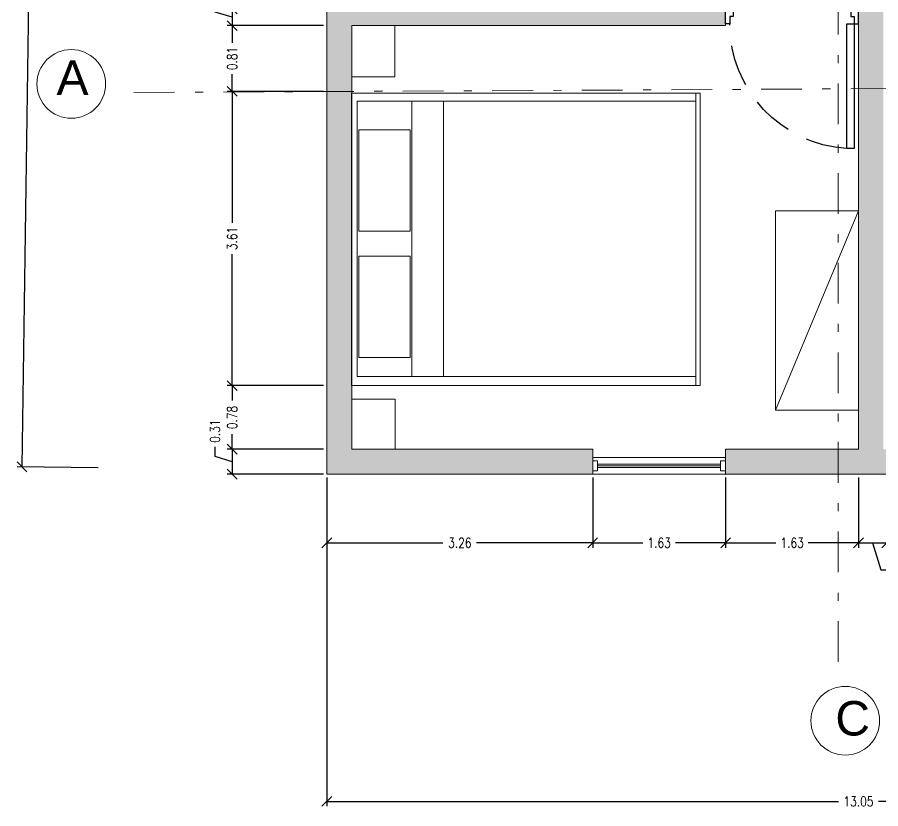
# Model space of a CAD drawing. Header units: inches. Extents: x 2.9 to 69.3, y 3.4 to 29.2.
# Drawn here: x 47.86 to 58.46, y 6.52 to 16.23 of the extents above; entities that cross this region are included whole.
import ezdxf

# ---------------------------------------------------------------- set-up
doc = ezdxf.new("R2010")
doc.units = ezdxf.units.IN
doc.header["$MEASUREMENT"] = 0
doc.linetypes.add('DASHDOT', pattern=[1, 0.5, -0.25, 0, -0.25])
doc.linetypes.add('HIDDEN', pattern=[0.375, 0.25, -0.125])
doc.layers.get('DEFPOINTS').update_dxf_attribs({"color": 210})
doc.layers.add('A-ANNO-SCRN', color=30, linetype='Continuous')
for name, color, linetype, lineweight in [('A-DOOR-FULL', 4, 'Continuous', 25), ('A-FLOR-LEVL', 7, 'Continuous', 35), ('A-GLAZ-FULL', 4, 'Continuous', 25), ('A-WALL-FULL-EXTR', 7, 'Continuous', 35), ('A-WALL-FULL-INTR', 7, 'Continuous', 35)]:
    doc.layers.add(name, color=color, linetype=linetype, lineweight=lineweight)
doc.styles.add('E-ROMANS', font='romans.shx', dxfattribs={"width": 0.8})
doc.styles.get("Standard").update_dxf_attribs({"font": 'Arial.ttf'})
doc.dimstyles.new('E-0100_ARW_18', dxfattribs={"dimscale": 0.001, "dimtxt": 180, "dimasz": 180, "dimexe": 90, "dimexo": 60, "dimgap": 90, "dimtad": 0, "dimzin": 0, "dimdsep": 46, "dimtxsty": 'E-ROMANS', "dimblk": 'OPEN90', "dimcen": 90, "dimclrd": 256, "dimclre": 256, "dimclrt": 256, "dimadec": 0, "dimazin": 0, "dimtfac": 1, "dimtmove": 1, "dimatfit": 3, "dimldrblk": 'OPEN90', "dimfxl": 1, "dimtfill": 1, "dimtolj": 1, "dimtzin": 0, "dimarcsym": 0})

# ---------------------------------------------------------------- blocks, each defined once
blk = doc.blocks.new('DOOR-75')
for points in [[(-0.07, 0.84), (-0.07, 0.09), (-0.025, 0.09), (-0.025, 0.84), (-0.07, 0.84)], [(-0.775, 0.09), (-0.8, 0.09), (-0.8, 0), (-0.755, 0), (-0.755, 0.045), (-0.775, 0.045), (-0.775, 0.09)], [(-0.025, 0.09), (0, 0.09), (0, 0), (-0.045, 0), (-0.045, 0.045), (-0.025, 0.045), (-0.025, 0.09)]]:
    blk.add_lwpolyline(points)
at = {"linetype": 'HIDDEN'}
blk.add_arc((-0.0225, 0.089), 0.7525, 93.6181, 179.9249, dxfattribs=at)
blk = doc.blocks.new('_Oblique')
at = {"color": 0, "linetype": 'ByBlock', "lineweight": -2}
blk.add_line((-0.5, -0.5), (0.5, 0.5), dxfattribs=at)
blk = doc.blocks.new('*D96')
at = {"transparency": 16777216}
for p, q in [((48.093, 22.674), (48.01, 16.94)), ((47.919, 10.715), (48.002, 16.449))]:
    blk.add_line(p, q, dxfattribs=at)
at = {"lineweight": -2, "transparency": 16777216}
for p, q in [((49.028, 22.66), (48.033, 22.675)), ((48.854, 10.702), (47.859, 10.716))]:
    blk.add_line(p, q, dxfattribs=at)
at = {"layer": 'DEFPOINTS', "color": 0, "transparency": 16777216}
for p in [(49.068, 22.66), (47.919, 10.715), (48.894, 10.701)]:
    blk.add_point(p, dxfattribs=at)
at = {"transparency": 16777216, "xscale": 0.12, "yscale": 0.12, "zscale": 0.12}
for p, rotation in [((48.093, 22.674), 89.1694787958241), ((47.919, 10.715), 269.1694787958241)]:
    blk.add_blockref('_Oblique', p, dxfattribs=dict(at, rotation=rotation))
at = {"transparency": 16777216, "insert": (48.006, 16.695), "char_height": 0.12, "attachment_point": 5, "rotation": 89.1695, "style": 'E-ROMANS', "bg_fill": 3, "box_fill_scale": 1.25, "bg_fill_color": 256, "bg_fill_true_color": 13158600, "bg_fill_transparency": 0}
blk.add_mtext('\\A1;11.96', dxfattribs=at)
blk = doc.blocks.new('_Open90')
at = {"color": 0, "linetype": 'ByBlock', "lineweight": -2}
for p, q in [((0, 0), (-1, 0)), ((-0.5, 0.5), (0, 0)), ((0, 0), (-0.5, -0.5))]:
    blk.add_line(p, q, dxfattribs=at)
blk = doc.blocks.new('*D91')
at = {"transparency": 16777216}
for p, q in [((50.287, 16.296), (50.287, 16.416)), ((50.497, 16.335), (50.497, 16.131)), ((50.497, 16.233), (50.287, 16.296))]:
    blk.add_line(p, q, dxfattribs=at)
at = {"lineweight": -2, "transparency": 16777216}
for p, q in [((51.62, 16.335), (50.437, 16.335)), ((51.62, 16.131), (50.437, 16.131))]:
    blk.add_line(p, q, dxfattribs=at)
at = {"layer": 'DEFPOINTS', "color": 0, "transparency": 16777216}
for p in [(51.66, 16.335), (50.497, 16.131), (51.66, 16.131)]:
    blk.add_point(p, dxfattribs=at)
at = {"transparency": 16777216, "xscale": 0.12, "yscale": 0.12, "zscale": 0.12}
for p, rotation in [((50.497, 16.335), 90), ((50.497, 16.131), 270)]:
    blk.add_blockref('_Oblique', p, dxfattribs=dict(at, rotation=rotation))
at = {"transparency": 16777216, "insert": (50.287, 16.622), "char_height": 0.12, "attachment_point": 5, "rotation": 90, "style": 'E-ROMANS', "bg_fill": 3, "box_fill_scale": 1.25, "bg_fill_color": 256, "bg_fill_true_color": 13158600, "bg_fill_transparency": 0}
blk.add_mtext('\\A1;0.20', dxfattribs=at)
blk = doc.blocks.new('*D92')
at = {"lineweight": -2, "transparency": 16777216}
for p, q in [((51.62, 16.131), (50.437, 16.131)), ((51.62, 15.323), (50.437, 15.323))]:
    blk.add_line(p, q, dxfattribs=at)
at = {"transparency": 16777216}
for p, q in [((50.497, 16.131), (50.497, 15.92)), ((50.497, 15.323), (50.497, 15.535))]:
    blk.add_line(p, q, dxfattribs=at)
at = {"layer": 'DEFPOINTS', "color": 0, "transparency": 16777216}
for p in [(51.66, 16.131), (50.497, 15.323), (51.66, 15.323)]:
    blk.add_point(p, dxfattribs=at)
at = {"transparency": 16777216, "xscale": 0.12, "yscale": 0.12, "zscale": 0.12}
for p, rotation in [((50.497, 16.131), 90), ((50.497, 15.323), 270)]:
    blk.add_blockref('_Oblique', p, dxfattribs=dict(at, rotation=rotation))
at = {"transparency": 16777216, "insert": (50.497, 15.727), "char_height": 0.12, "attachment_point": 5, "rotation": 90, "style": 'E-ROMANS', "bg_fill": 3, "box_fill_scale": 1.25, "bg_fill_color": 256, "bg_fill_true_color": 13158600, "bg_fill_transparency": 0}
blk.add_mtext('\\A1;0.81', dxfattribs=at)
blk = doc.blocks.new('*D93')
at = {"lineweight": -2, "transparency": 16777216}
for p, q in [((51.62, 15.323), (50.437, 15.323)), ((51.62, 11.712), (50.437, 11.712))]:
    blk.add_line(p, q, dxfattribs=at)
at = {"transparency": 16777216}
for p, q in [((50.497, 15.323), (50.497, 13.71)), ((50.497, 11.712), (50.497, 13.325))]:
    blk.add_line(p, q, dxfattribs=at)
at = {"layer": 'DEFPOINTS', "color": 0, "transparency": 16777216}
for p in [(51.66, 15.323), (50.497, 11.712), (51.66, 11.712)]:
    blk.add_point(p, dxfattribs=at)
at = {"transparency": 16777216, "xscale": 0.12, "yscale": 0.12, "zscale": 0.12}
for p, rotation in [((50.497, 15.323), 90), ((50.497, 11.712), 270)]:
    blk.add_blockref('_Oblique', p, dxfattribs=dict(at, rotation=rotation))
at = {"transparency": 16777216, "insert": (50.497, 13.518), "char_height": 0.12, "attachment_point": 5, "rotation": 90, "style": 'E-ROMANS', "bg_fill": 3, "box_fill_scale": 1.25, "bg_fill_color": 256, "bg_fill_true_color": 13158600, "bg_fill_transparency": 0}
blk.add_mtext('\\A1;3.61', dxfattribs=at)
blk = doc.blocks.new('*D125')
at = {"lineweight": -2, "transparency": 16777216}
for p, q in [((51.62, 11.712), (50.437, 11.712)), ((51.62, 10.931), (50.437, 10.931))]:
    blk.add_line(p, q, dxfattribs=at)
at = {"transparency": 16777216}
for p, q in [((50.497, 11.712), (50.497, 11.528)), ((50.497, 10.931), (50.497, 11.115))]:
    blk.add_line(p, q, dxfattribs=at)
at = {"layer": 'DEFPOINTS', "color": 0, "transparency": 16777216}
for p in [(51.66, 11.712), (50.497, 10.931), (51.66, 10.931)]:
    blk.add_point(p, dxfattribs=at)
at = {"transparency": 16777216, "xscale": 0.12, "yscale": 0.12, "zscale": 0.12}
for p, rotation in [((50.497, 11.712), 90), ((50.497, 10.931), 270)]:
    blk.add_blockref('_Oblique', p, dxfattribs=dict(at, rotation=rotation))
at = {"transparency": 16777216, "insert": (50.497, 11.321), "char_height": 0.12, "attachment_point": 5, "rotation": 90, "style": 'E-ROMANS', "bg_fill": 3, "box_fill_scale": 1.25, "bg_fill_color": 256, "bg_fill_true_color": 13158600, "bg_fill_transparency": 0}
blk.add_mtext('\\A1;0.78', dxfattribs=at)
blk = doc.blocks.new('*D126')
at = {"transparency": 16777216}
for p, q in [((50.287, 10.841), (50.287, 10.961)), ((50.497, 10.931), (50.497, 10.625)), ((50.497, 10.778), (50.287, 10.841))]:
    blk.add_line(p, q, dxfattribs=at)
at = {"lineweight": -2, "transparency": 16777216}
for p, q in [((51.62, 10.931), (50.437, 10.931)), ((51.62, 10.625), (50.437, 10.625))]:
    blk.add_line(p, q, dxfattribs=at)
at = {"layer": 'DEFPOINTS', "color": 0, "transparency": 16777216}
for p in [(51.66, 10.931), (50.497, 10.625), (51.66, 10.625)]:
    blk.add_point(p, dxfattribs=at)
at = {"transparency": 16777216, "xscale": 0.12, "yscale": 0.12, "zscale": 0.12}
for p, rotation in [((50.497, 10.931), 90), ((50.497, 10.625), 270)]:
    blk.add_blockref('_Oblique', p, dxfattribs=dict(at, rotation=rotation))
at = {"transparency": 16777216, "insert": (50.287, 11.153), "char_height": 0.12, "attachment_point": 5, "rotation": 90, "style": 'E-ROMANS', "bg_fill": 3, "box_fill_scale": 1.25, "bg_fill_color": 256, "bg_fill_true_color": 13158600, "bg_fill_transparency": 0}
blk.add_mtext('\\A1;0.31', dxfattribs=at)
blk = doc.blocks.new('*D127')
at = {"lineweight": -2, "transparency": 16777216}
for p, q in [((51.66, 10.585), (51.66, 6.548)), ((64.713, 10.585), (64.713, 6.548))]:
    blk.add_line(p, q, dxfattribs=at)
at = {"transparency": 16777216}
for p, q in [((51.66, 6.608), (57.941, 6.608)), ((64.713, 6.608), (58.431, 6.608))]:
    blk.add_line(p, q, dxfattribs=at)
at = {"layer": 'DEFPOINTS', "color": 0, "transparency": 16777216}
for p in [(51.66, 10.625), (64.713, 10.625), (64.713, 6.608)]:
    blk.add_point(p, dxfattribs=at)
at = {"transparency": 16777216, "xscale": 0.12, "yscale": 0.12, "zscale": 0.12, "rotation": 180}
blk.add_blockref('_Oblique', (51.66, 6.608), dxfattribs=at)
at = {"transparency": 16777216, "xscale": 0.12, "yscale": 0.12, "zscale": 0.12}
blk.add_blockref('_Oblique', (64.713, 6.608), dxfattribs=at)
at = {"transparency": 16777216, "insert": (58.186, 6.608), "char_height": 0.12, "attachment_point": 5, "style": 'E-ROMANS', "bg_fill": 3, "box_fill_scale": 1.25, "bg_fill_color": 256, "bg_fill_true_color": 13158600, "bg_fill_transparency": 0}
blk.add_mtext('\\A1;13.05', dxfattribs=at)
blk = doc.blocks.new('*D128')
at = {"lineweight": -2, "transparency": 16777216}
for p, q in [((51.66, 10.585), (51.66, 9.722)), ((54.923, 10.585), (54.923, 9.722))]:
    blk.add_line(p, q, dxfattribs=at)
at = {"transparency": 16777216}
for p, q in [((51.66, 9.782), (53.085, 9.782)), ((54.923, 9.782), (53.498, 9.782))]:
    blk.add_line(p, q, dxfattribs=at)
at = {"layer": 'DEFPOINTS', "color": 0, "transparency": 16777216}
for p in [(51.66, 10.625), (54.923, 10.625), (54.923, 9.782)]:
    blk.add_point(p, dxfattribs=at)
at = {"transparency": 16777216, "xscale": 0.12, "yscale": 0.12, "zscale": 0.12, "rotation": 180}
blk.add_blockref('_Oblique', (51.66, 9.782), dxfattribs=at)
at = {"transparency": 16777216, "xscale": 0.12, "yscale": 0.12, "zscale": 0.12}
blk.add_blockref('_Oblique', (54.923, 9.782), dxfattribs=at)
at = {"transparency": 16777216, "insert": (53.292, 9.782), "char_height": 0.12, "attachment_point": 5, "style": 'E-ROMANS', "bg_fill": 3, "box_fill_scale": 1.25, "bg_fill_color": 256, "bg_fill_true_color": 13158600, "bg_fill_transparency": 0}
blk.add_mtext('\\A1;3.26', dxfattribs=at)
blk = doc.blocks.new('*D129')
at = {"lineweight": -2, "transparency": 16777216}
for p, q in [((54.923, 10.585), (54.923, 9.722)), ((56.555, 10.585), (56.555, 9.722))]:
    blk.add_line(p, q, dxfattribs=at)
at = {"transparency": 16777216}
for p, q in [((54.923, 9.782), (55.54, 9.782)), ((56.555, 9.782), (55.938, 9.782))]:
    blk.add_line(p, q, dxfattribs=at)
at = {"layer": 'DEFPOINTS', "color": 0, "transparency": 16777216}
for p in [(54.923, 10.625), (56.555, 10.625), (56.555, 9.782)]:
    blk.add_point(p, dxfattribs=at)
at = {"transparency": 16777216, "xscale": 0.12, "yscale": 0.12, "zscale": 0.12, "rotation": 180}
blk.add_blockref('_Oblique', (54.923, 9.782), dxfattribs=at)
at = {"transparency": 16777216, "xscale": 0.12, "yscale": 0.12, "zscale": 0.12}
blk.add_blockref('_Oblique', (56.555, 9.782), dxfattribs=at)
at = {"transparency": 16777216, "insert": (55.739, 9.782), "char_height": 0.12, "attachment_point": 5, "style": 'E-ROMANS', "bg_fill": 3, "box_fill_scale": 1.25, "bg_fill_color": 256, "bg_fill_true_color": 13158600, "bg_fill_transparency": 0}
blk.add_mtext('\\A1;1.63', dxfattribs=at)
blk = doc.blocks.new('*D130')
at = {"lineweight": -2, "transparency": 16777216}
for p, q in [((56.555, 10.585), (56.555, 9.722)), ((58.186, 10.585), (58.186, 9.722))]:
    blk.add_line(p, q, dxfattribs=at)
at = {"transparency": 16777216}
for p, q in [((56.555, 9.782), (57.171, 9.782)), ((58.186, 9.782), (57.57, 9.782))]:
    blk.add_line(p, q, dxfattribs=at)
at = {"layer": 'DEFPOINTS', "color": 0, "transparency": 16777216}
for p in [(56.555, 10.625), (58.186, 10.625), (58.186, 9.782)]:
    blk.add_point(p, dxfattribs=at)
at = {"transparency": 16777216, "xscale": 0.12, "yscale": 0.12, "zscale": 0.12, "rotation": 180}
blk.add_blockref('_Oblique', (56.555, 9.782), dxfattribs=at)
at = {"transparency": 16777216, "xscale": 0.12, "yscale": 0.12, "zscale": 0.12}
blk.add_blockref('_Oblique', (58.186, 9.782), dxfattribs=at)
at = {"transparency": 16777216, "insert": (57.371, 9.782), "char_height": 0.12, "attachment_point": 5, "style": 'E-ROMANS', "bg_fill": 3, "box_fill_scale": 1.25, "bg_fill_color": 256, "bg_fill_true_color": 13158600, "bg_fill_transparency": 0}
blk.add_mtext('\\A1;1.63', dxfattribs=at)
blk = doc.blocks.new('*D131')
at = {"lineweight": -2, "transparency": 16777216}
for p, q in [((58.186, 10.585), (58.186, 9.722)), ((58.533, 10.585), (58.533, 9.722))]:
    blk.add_line(p, q, dxfattribs=at)
at = {"transparency": 16777216}
for p, q in [((58.186, 9.782), (58.533, 9.782)), ((58.36, 9.782), (58.459, 9.452)), ((58.459, 9.452), (58.579, 9.452))]:
    blk.add_line(p, q, dxfattribs=at)
at = {"layer": 'DEFPOINTS', "color": 0, "transparency": 16777216}
for p in [(58.186, 10.625), (58.533, 10.625), (58.533, 9.782)]:
    blk.add_point(p, dxfattribs=at)
at = {"transparency": 16777216, "xscale": 0.12, "yscale": 0.12, "zscale": 0.12, "rotation": 180}
blk.add_blockref('_Oblique', (58.186, 9.782), dxfattribs=at)
at = {"transparency": 16777216, "xscale": 0.12, "yscale": 0.12, "zscale": 0.12}
blk.add_blockref('_Oblique', (58.533, 9.782), dxfattribs=at)
at = {"transparency": 16777216, "insert": (58.785, 9.452), "char_height": 0.12, "attachment_point": 5, "style": 'E-ROMANS', "bg_fill": 3, "box_fill_scale": 1.25, "bg_fill_color": 256, "bg_fill_true_color": 13158600, "bg_fill_transparency": 0}
blk.add_mtext('\\A1;0.35', dxfattribs=at)

msp = doc.modelspace()

# ---------------------------------------------------------------- hatches: boundary and pattern name
at = {"layer": 'A-ANNO-SCRN'}
h = msp.add_hatch(color=256, dxfattribs=at)
h.dxf.hatch_style = 1
h.set_gradient(color1=(51, 51, 51), color2=(51, 51, 51), tint=1)
h.paths.add_polyline_path([(51.925, 22.25, -1), (51.701, 22.25), (51.692, 19.761), (51.966, 19.761)], flags=16)
h.paths.add_polyline_path([(54.923, 22.861), (51.66, 22.861), (51.66, 19.761), (51.966, 19.761), (51.966, 22.556), (54.923, 22.556)])
h.paths.add_polyline_path([(51.925, 22.25, -1), (51.701, 22.25, -1)], flags=16)
h.paths.add_polyline_path([(57.937, 22.861), (56.555, 22.861), (56.555, 22.556), (57.937, 22.556)])
h.paths.add_polyline_path([(60.585, 22.861), (58.492, 22.861), (58.186, 22.861), (57.937, 22.861), (57.937, 22.556), (58.186, 22.556), (58.186, 19.76), (58.492, 19.76), (58.492, 22.556), (60.585, 22.556)])
h.paths.add_polyline_path([(58.492, 19.76), (58.186, 19.76), (58.186, 18.457), (58.492, 18.457), (58.492, 18.641)])
h.paths.add_polyline_path([(61.097, 22.861), (60.585, 22.861), (60.585, 22.556), (61.097, 22.556)])
h.paths.add_polyline_path([(64.713, 22.861), (62.729, 22.861), (62.729, 22.556), (64.407, 22.556), (64.407, 19.76), (64.713, 19.76)])
h.paths.add_polyline_path([(64.713, 19.76), (64.407, 19.76), (64.407, 19.306), (64.407, 16.131), (64.407, 15.512), (64.407, 15.387), (64.713, 15.388)])
h.paths.add_polyline_path([(64.407, 18.661), (60.585, 18.661), (60.585, 18.457), (64.407, 18.457)])
h.paths.add_polyline_path([(60.585, 18.661), (60.124, 18.661), (60.124, 18.641), (60.124, 18.457), (60.384, 18.457), (60.384, 18.171), (60.585, 18.171)])
h.paths.add_polyline_path([(64.713, 15.388), (64.407, 15.387), (64.407, 15.171), (64.407, 10.931), (62.729, 10.931), (62.729, 10.625), (64.713, 10.625)])
h.paths.add_polyline_path([(61.097, 10.931), (60.585, 10.931), (60.585, 10.625), (61.097, 10.625)])
h.paths.add_polyline_path([(60.585, 10.931), (58.492, 10.931), (58.492, 11.987), (58.492, 15.357), (58.186, 15.355), (58.186, 13.618), (58.186, 10.931), (57.937, 10.931), (57.937, 10.625), (60.585, 10.625)])
h.paths.add_polyline_path([(58.492, 16.131), (58.492, 16.338), (60.585, 16.338), (60.585, 16.539), (60.568, 16.539), (60.568, 16.539), (60.384, 16.539), (58.186, 16.539), (58.186, 16.335), (58.186, 16.152), (58.186, 16.131), (58.186, 15.355), (58.492, 15.357)])
h.paths.add_polyline_path([(57.937, 10.931), (56.555, 10.931), (56.555, 10.625), (57.937, 10.625)])
h.paths.add_polyline_path([(54.923, 10.931), (51.966, 10.931), (51.966, 11.712), (51.963, 11.712), (51.963, 15.303), (51.963, 15.323), (51.66, 15.322), (51.66, 10.625), (54.923, 10.625)])
h.paths.add_polyline_path([(51.966, 16.131), (56.555, 16.131), (56.555, 16.335), (51.966, 16.335), (51.966, 19.394), (51.966, 19.761), (51.66, 19.761), (51.66, 15.322), (51.966, 15.323)])
h.paths.add_polyline_path([(56.555, 19.374), (56.555, 19.394), (51.966, 19.394), (51.966, 19.19), (56.555, 19.19)], flags=17)

# ---------------------------------------------------------------- linework, layer by layer
at = {"color": 2, "linetype": 'DASHDOT', "lineweight": 5}
for p, q in [((57.937, 8.32), (57.937, 24.577)), ((67.391, 15.402), (49.173, 15.309))]:
    msp.add_line(p, q, dxfattribs=at)
at = {"color": 0, "lineweight": 5}
for p, q in [((51.966, 16.131), (51.966, 10.931)), ((52.496, 16.131), (52.496, 15.504)), ((51.966, 15.501), (52.496, 15.501)), ((51.963, 11.712), (51.963, 15.303)), ((51.963, 15.303), (56.243, 15.303)), ((56.191, 11.712), (56.191, 15.303)), ((56.243, 15.303), (56.243, 11.712)), ((57.167, 11.409), (58.186, 13.856)), ((56.243, 11.712), (51.963, 11.712)), ((51.967, 11.544), (52.498, 11.544)), ((52.497, 10.932), (52.497, 11.544))]:
    msp.add_line(p, q, dxfattribs=at)
for points in [[(56.191, 11.822), (52.032, 11.822), (52.032, 15.204), (56.191, 15.204)], [(53.093, 11.822), (52.704, 11.822), (52.704, 15.204), (53.093, 15.204)], [(52.683, 13.607), (52.051, 13.607), (52.051, 14.852), (52.683, 14.852)], [(52.683, 12.056), (52.052, 12.056), (52.052, 13.3), (52.683, 13.3)]]:
    msp.add_lwpolyline(points, close=True, dxfattribs=at)
msp.add_lwpolyline([(58.186, 11.409), (57.167, 11.409), (57.167, 13.856), (58.186, 13.856)], dxfattribs=at)
at = {"color": 2, "lineweight": 5}
for centre in [(48.522, 15.415), (58.024, 7.598)]:
    msp.add_circle(centre, 0.422, dxfattribs=at)
at = {"layer": 'A-FLOR-LEVL', "color": 0, "lineweight": 5}
for p, q in [((56.555, 10.829), (54.923, 10.829)), ((56.555, 10.625), (54.923, 10.625))]:
    msp.add_line(p, q, dxfattribs=at)
at = {"layer": 'A-GLAZ-FULL', "color": 0, "lineweight": 5}
for p, q in [((54.923, 10.788), (54.984, 10.788)), ((54.984, 10.747), (56.494, 10.747)), ((54.984, 10.727), (56.494, 10.727)), ((54.984, 10.706), (56.494, 10.706)), ((56.494, 10.788), (56.555, 10.788)), ((54.923, 10.665), (54.984, 10.665)), ((56.494, 10.665), (56.555, 10.665))]:
    msp.add_line(p, q, dxfattribs=at)
at = {"layer": 'A-GLAZ-FULL', "color": 0, "lineweight": 5, "ltscale": 0.001}
for p, q in [((54.984, 10.665), (54.984, 10.788)), ((56.494, 10.665), (56.494, 10.788))]:
    msp.add_line(p, q, dxfattribs=at)
at = {"layer": 'A-WALL-FULL-EXTR', "color": 0, "lineweight": 5}
for p, q in [((51.66, 10.625), (51.66, 22.861)), ((58.186, 16.131), (58.186, 16.338)), ((58.186, 13.618), (58.186, 16.131)), ((58.186, 10.931), (58.186, 13.618)), ((54.923, 10.931), (51.966, 10.931)), ((54.923, 10.625), (54.923, 10.931)), ((56.555, 10.625), (56.555, 10.931)), ((56.555, 10.931), (58.186, 10.931)), ((51.66, 10.625), (54.923, 10.625)), ((56.555, 10.625), (64.713, 10.625))]:
    msp.add_line(p, q, dxfattribs=at)
at = {"layer": 'A-WALL-FULL-INTR', "color": 0, "lineweight": 5}
msp.add_line((56.555, 16.131), (51.966, 16.131), dxfattribs=at)
msp.add_lwpolyline([(56.555, 16.335), (56.555, 16.131)], dxfattribs=at)

# ---------------------------------------------------------------- block references
at = {"layer": 'A-DOOR-FULL', "color": 0, "lineweight": 5, "xscale": -2.039465965139472, "yscale": 2.039465965139472, "zscale": 2.039465965139472, "rotation": 180}
msp.add_blockref('DOOR-75', (58.186, 16.335), dxfattribs=at)

# ---------------------------------------------------------------- texts
at = {"color": 2, "lineweight": 5, "char_height": 0.422, "attachment_point": 1}
for s, insert in [('A', (48.341, 15.703)), ('C', (57.902, 7.839))]:
    msp.add_mtext_dynamic_manual_height_columns(s, width=2.13344, gutter_width=1, heights=[0], dxfattribs=dict(at, insert=insert))

# ---------------------------------------------------------------- next in the draw order: dimensions: what is measured, and where the dimension line sits
dim = msp.add_aligned_dim(p1=(49.068, 22.66), p2=(48.894, 10.701), distance=-0.975, dimstyle='E-0100_ARW_18', override={"dimtxt": 120, "dimasz": 120, "dimexe": 60, "dimexo": 40, "dimgap": 60, "dimblk": 'Oblique', "dimcen": 60, "dimlwd": 65535})
dim.commit()
dim.dimension.update_dxf_attribs({"geometry": '*D96', "text_midpoint": (48.006, 16.695)})
dim = msp.add_linear_dim(base=(50.497, 16.131), p1=(51.66, 16.335), p2=(51.66, 16.131), angle=90, dimstyle='E-0100_ARW_18', override={"dimtxt": 120, "dimasz": 120, "dimexe": 60, "dimexo": 40, "dimgap": 60, "dimblk": 'Oblique', "dimcen": 60, "dimlwd": 65535})
dim.commit()
dim.dimension.update_dxf_attribs({"geometry": '*D91', "text_midpoint": (50.287, 16.476)})

# ---------------------------------------------------------------- next in the draw order: dimensions: what is measured, and where the dimension line sits
dim = msp.add_linear_dim(base=(50.497, 15.323), p1=(51.66, 16.131), p2=(51.66, 15.323), angle=90, dimstyle='E-0100_ARW_18', override={"dimtxt": 120, "dimasz": 120, "dimexe": 60, "dimexo": 40, "dimgap": 60, "dimblk": 'Oblique', "dimcen": 60, "dimlwd": 65535})
dim.commit()
dim.dimension.update_dxf_attribs({"geometry": '*D92', "text_midpoint": (50.497, 15.727)})

# ---------------------------------------------------------------- next in the draw order: dimensions: what is measured, and where the dimension line sits
dim = msp.add_linear_dim(base=(50.497, 11.712), p1=(51.66, 15.323), p2=(51.66, 11.712), angle=90, dimstyle='E-0100_ARW_18', override={"dimtxt": 120, "dimasz": 120, "dimexe": 60, "dimexo": 40, "dimgap": 60, "dimblk": 'Oblique', "dimcen": 60, "dimlwd": 65535})
dim.commit()
dim.dimension.update_dxf_attribs({"geometry": '*D93', "text_midpoint": (50.497, 13.518)})

# ---------------------------------------------------------------- next in the draw order: dimensions: what is measured, and where the dimension line sits
dim = msp.add_linear_dim(base=(50.497, 10.931), p1=(51.66, 11.712), p2=(51.66, 10.931), angle=90, dimstyle='E-0100_ARW_18', override={"dimtxt": 120, "dimasz": 120, "dimexe": 60, "dimexo": 40, "dimgap": 60, "dimblk": 'Oblique', "dimcen": 60, "dimlwd": 65535})
dim.commit()
dim.dimension.update_dxf_attribs({"geometry": '*D125', "text_midpoint": (50.497, 11.321)})

# ---------------------------------------------------------------- next in the draw order: dimensions: what is measured, and where the dimension line sits
dim = msp.add_linear_dim(base=(50.497, 10.625), p1=(51.66, 10.931), p2=(51.66, 10.625), angle=90, dimstyle='E-0100_ARW_18', override={"dimtxt": 120, "dimasz": 120, "dimexe": 60, "dimexo": 40, "dimgap": 60, "dimblk": 'Oblique', "dimcen": 60, "dimlwd": 65535})
dim.commit()
dim.dimension.update_dxf_attribs({"geometry": '*D126', "text_midpoint": (50.287, 11.021)})

# ---------------------------------------------------------------- next in the draw order: dimensions: what is measured, and where the dimension line sits
dim = msp.add_linear_dim(base=(64.713, 6.608), p1=(51.66, 10.625), p2=(64.713, 10.625), dimstyle='E-0100_ARW_18', override={"dimtxt": 120, "dimasz": 120, "dimexe": 60, "dimexo": 40, "dimgap": 60, "dimblk": 'Oblique', "dimcen": 60, "dimlwd": 65535})
dim.commit()
dim.dimension.update_dxf_attribs({"geometry": '*D127', "text_midpoint": (58.186, 6.608)})

# ---------------------------------------------------------------- next in the draw order: dimensions: what is measured, and where the dimension line sits
dim = msp.add_linear_dim(base=(54.923, 9.782), p1=(51.66, 10.625), p2=(54.923, 10.625), dimstyle='E-0100_ARW_18', override={"dimtxt": 120, "dimasz": 120, "dimexe": 60, "dimexo": 40, "dimgap": 60, "dimblk": 'Oblique', "dimcen": 60, "dimlwd": 65535})
dim.commit()
dim.dimension.update_dxf_attribs({"geometry": '*D128', "text_midpoint": (53.292, 9.782)})

# ---------------------------------------------------------------- next in the draw order: dimensions: what is measured, and where the dimension line sits
dim = msp.add_linear_dim(base=(56.555, 9.782), p1=(54.923, 10.625), p2=(56.555, 10.625), dimstyle='E-0100_ARW_18', override={"dimtxt": 120, "dimasz": 120, "dimexe": 60, "dimexo": 40, "dimgap": 60, "dimblk": 'Oblique', "dimcen": 60, "dimlwd": 65535})
dim.commit()
dim.dimension.update_dxf_attribs({"geometry": '*D129', "text_midpoint": (55.739, 9.782)})

# ---------------------------------------------------------------- next in the draw order: dimensions: what is measured, and where the dimension line sits
dim = msp.add_linear_dim(base=(58.186, 9.782), p1=(56.555, 10.625), p2=(58.186, 10.625), dimstyle='E-0100_ARW_18', override={"dimtxt": 120, "dimasz": 120, "dimexe": 60, "dimexo": 40, "dimgap": 60, "dimblk": 'Oblique', "dimcen": 60, "dimlwd": 65535})
dim.commit()
dim.dimension.update_dxf_attribs({"geometry": '*D130', "text_midpoint": (57.371, 9.782)})

# ---------------------------------------------------------------- next in the draw order: dimensions: what is measured, and where the dimension line sits
dim = msp.add_linear_dim(base=(58.533, 9.782), p1=(58.186, 10.625), p2=(58.533, 10.625), dimstyle='E-0100_ARW_18', override={"dimtxt": 120, "dimasz": 120, "dimexe": 60, "dimexo": 40, "dimgap": 60, "dimblk": 'Oblique', "dimcen": 60, "dimlwd": 65535})
dim.commit()
dim.dimension.update_dxf_attribs({"geometry": '*D131', "text_midpoint": (58.639, 9.452)})

doc.saveas('drawing.dxf')
